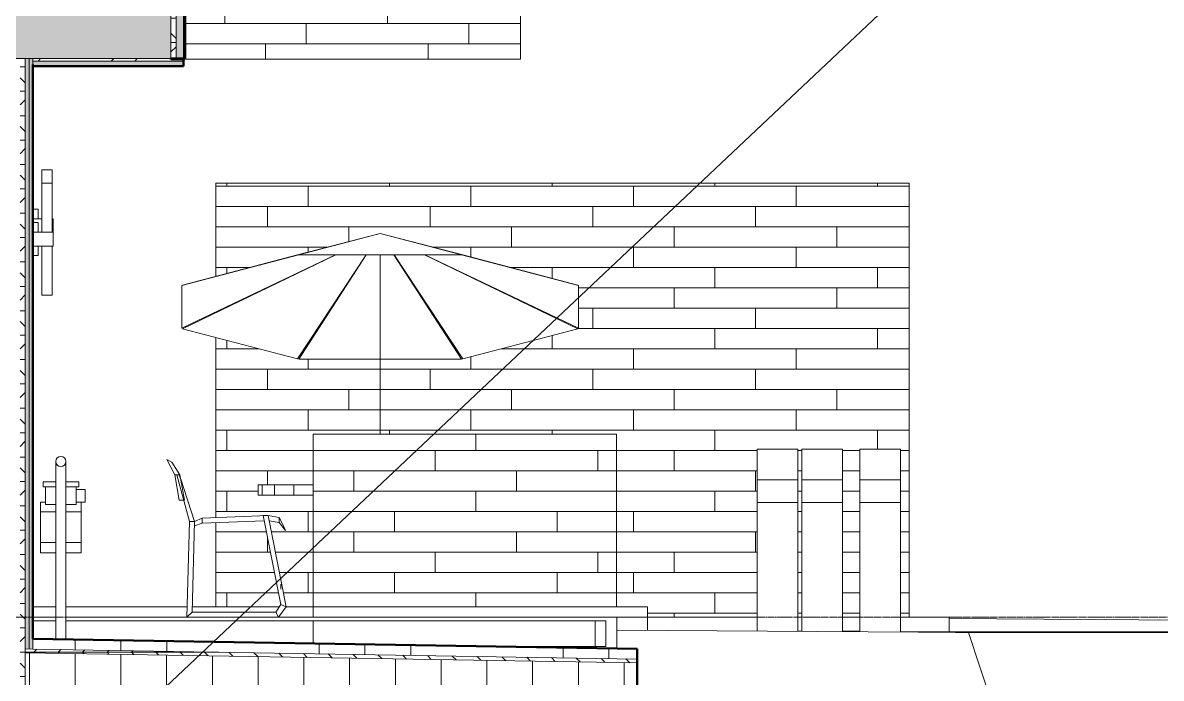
# Model space of a CAD drawing. Header units: inches. Extents: x -4168 to 1833, y -300 to 637.
# Drawn here: x 1270.7 to 1494.7, y -12 to 116.9 of the extents above; entities that cross this region are included whole.
import ezdxf

# ---------------------------------------------------------------- set-up
doc = ezdxf.new("R2010")
doc.units = ezdxf.units.IN
doc.header["$MEASUREMENT"] = 0
doc.linetypes.add('Aligning Line 1_8_', pattern=[0.25, 0.125, -0.125])
doc.linetypes.add('Grid Line 1_2_', pattern=[0.875, 0.5, -0.125, 0.125, -0.125])
for name, color, linetype, lineweight in [('0-5', 170, 'Continuous', 5), ('A-CLNG', 13, 'Continuous', 13), ('A-CLNG-2', 243, 'Continuous', 13), ('A-CLNG-3', 13, 'Continuous', 50), ('A-CLNG-PATT-1', 13, 'Continuous', 9), ('A-FLOR-2', 31, 'Continuous', 5), ('A-FLOR-7', 192, 'Continuous', 50), ('A-FLOR-8', 135, 'Continuous', 13), ('A-FLOR-LEVL-1', 51, 'Grid Line 1_2_', 9), ('A-FLOR-MCUT', 51, 'Continuous', 13), ('A-FLOR-PATT-1', 8, 'Continuous', 9), ('A-GENM-1', 55, 'Continuous', 9), ('A-WALL', 113, 'Continuous', 13), ('A-WALL-10', 113, 'Continuous', 50), ('A-WALL-3', 135, 'Continuous', 13), ('A-WALL-5', 254, 'Continuous', 5), ('A-WALL-6', 8, 'Continuous', 5), ('A-WALL-8', 243, 'Continuous', 13), ('A-WALL-PATT-3', 55, 'Continuous', 9), ('A-WALL-PATT-5', 111, 'Continuous', 9), ('C-TOPO-1', 55, 'Continuous', 9), ('E-LITE-EQPM-1', 55, 'Continuous', 9), ('G-ANNO-SYMB', 111, 'Aligning Line 1_8_', 9), ('G-ANNO-TEXT', 231, 'Continuous', 9), ('G-IMPT', 8, 'Continuous', 9), ('L-SITE-1', 250, 'Continuous', 9), ('Q-SPCQ-1', 55, 'Continuous', 9)]:
    doc.layers.add(name, color=color, linetype=linetype, lineweight=lineweight)
pattern_1 = [(0, (317.997, 146.633), (0, 4.798), []), (315, (317.997, 146.633), (4.798427, 0), [6.786, -6.786]), (45, (317.997, 146.633), (4.798427, 0), [6.786, -6.786])]
pattern_2 = [(0, (1327.804, 0.8), (0, 4), []), (90, (1327.804, 0.8), (-8, 8), [4, -28]), (90, (1343.804, 4.8), (-8, 8), [4, -28])]

# ---------------------------------------------------------------- blocks, each defined once
blk = doc.blocks.new('CTR  - Topography_rvt-2-BUILDING SECTION - EAST_WEST AT RAMP - LOOKING SOUTH')
at = {"layer": 'C-TOPO-1'}
for p, q in [((-9891.19, -0.03), (-9891.19, 0)), ((-9891.19, 0), (-9891.19, -0.03)), ((-9891.19, -0.03), (-9891.19, 0)), ((-9891.19, -0.03), (-9895.19, -0.04)), ((-9891.19, -0.03), (-9895.19, -0.04)), ((-9895.19, -0.04), (-9891.19, -0.03)), ((-9895.19, -0.7), (-9895.19, -0.04)), ((-9895.19, -0.7), (-9895.19, -0.04)), ((-9895.19, -0.7), (-9895.19, -0.04)), ((-9895.19, -0.7), (-9895.19, -2.57)), ((-9895.19, -2.57), (-9895.19, -0.7)), ((-9895.19, -2.57), (-9895.19, -0.7)), ((-9829.86, -0.26), (-9706.21, -1.23)), ((-9895.19, -2.57), (-9895.19, -6.18)), ((-9826.02, -3), (-9895.19, -2.57)), ((-9895.19, -6.18), (-9895.19, -2.57)), ((-9895.19, -6.18), (-9895.19, -2.57)), ((-9858.85, -2.74), (-9859.58, -2.74)), ((-9859.58, -2.74), (-9858.85, -2.74)), ((-9847.42, -2.78), (-9850.86, -2.77)), ((-9850.86, -2.77), (-9847.42, -2.78)), ((-9807.76, -2.91), (-9839.42, -2.81)), ((-9839.42, -2.81), (-9807.76, -2.91)), ((-9828.58, -3), (-9826.02, -3)), ((-9826.02, -3), (-9820.62, -19.29)), ((-9826.02, -3), (-9820.62, -19.29)), ((-9826.02, -3), (-9776.99, -3)), ((-9807.76, -2.91), (-9807.09, -3)), ((-9804.99, -2.91), (-9807.76, -2.91)), ((-9807.76, -2.91), (-9706.21, -2.93)), ((-9807.09, -3), (-9807.76, -2.91))]:
    blk.add_line(p, q, dxfattribs=at)
blk = doc.blocks.new('Outdoor Table01 - 02ZUTB01_dwg-V71-BUILDING SECTION - EAST_WEST AT RAMP - LOOKING SOUTH')
at = {"layer": 'G-IMPT'}
for p, q in [((-9941.79, 75.5), (-9980.68, 65.31)), ((-9941.79, 75.5), (-9958.05, 71.26)), ((-9941.79, 75.5), (-9957.79, 71.29)), ((-9941.79, 75.5), (-9925.79, 71.29)), ((-9941.79, 75.5), (-9902.9, 65.31)), ((-9941.79, 75.5), (-9925.53, 71.26)), ((-9980.79, 65.24), (-9957.79, 71.29)), ((-9950.58, 71.29), (-9980.79, 56.82)), ((-9950.52, 71.29), (-9980.68, 56.75)), ((-9958.05, 71.26), (-9980.68, 65.31)), ((-9944.56, 71.29), (-9958.05, 50.8)), ((-9944.51, 71.29), (-9957.79, 50.77)), ((-9925.79, 71.29), (-9957.79, 71.29)), ((-9941.79, 49.5), (-9941.79, 71.29)), ((-9941.79, 49.5), (-9941.79, 71.29)), ((-9939.07, 71.29), (-9925.79, 50.77)), ((-9939.02, 71.29), (-9925.53, 50.8)), ((-9933.06, 71.29), (-9902.9, 56.75)), ((-9933, 71.29), (-9902.79, 56.82)), ((-9925.79, 71.29), (-9902.79, 65.24)), ((-9902.9, 65.31), (-9925.53, 71.26)), ((-9980.79, 65.24), (-9980.79, 56.82)), ((-9902.79, 56.82), (-9902.79, 65.24)), ((-9980.68, 56.75), (-9958.05, 50.8)), ((-9925.53, 50.8), (-9902.9, 56.75)), ((-9957.79, 50.77), (-9925.79, 50.77)), ((-9941.79, 36), (-9941.79, 49.5)), ((-9941.79, 36), (-9941.79, 49.5)), ((-9983.77, 31), (-9982.77, 30.5)), ((-9983.77, 31), (-9982.16, 28)), ((-9982.77, 30.5), (-9981.16, 28)), ((-9982.16, 28), (-9981.29, 23)), ((-9982.16, 28), (-9981.79, 28)), ((-9979.29, 18.83), (-9981.79, 28)), ((-9981.29, 28), (-9981.79, 28)), ((-9981.03, 27.21), (-9981.29, 28)), ((-9981.29, 28), (-9981.16, 28)), ((-9981.16, 28), (-9980.29, 23)), ((-9978.29, 18.83), (-9981.01, 27.15)), ((-9965.79, 24), (-9965.79, 26)), ((-9965.79, 26), (-9964.97, 26)), ((-9964.97, 26), (-9962.57, 26)), ((-9964.97, 24), (-9964.97, 26)), ((-9962.57, 26), (-9958.76, 26)), ((-9962.57, 24), (-9962.57, 26)), ((-9958.76, 26), (-9954.99, 26)), ((-9958.76, 24), (-9958.76, 26)), ((-9981.29, 23), (-9980.43, 23)), ((-9980.35, 23), (-9980.29, 23)), ((-9965.79, 24), (-9964.97, 24)), ((-9964.97, 24), (-9962.57, 24)), ((-9962.57, 24), (-9958.76, 24)), ((-9958.76, 24), (-9954.99, 24)), ((-9979.79, 0), (-9979.29, 18.83)), ((-9979.29, 18.83), (-9978.29, 18.83)), ((-9978.79, 1), (-9978.29, 18.83)), ((-9978.31, 17.98), (-9976.79, 18.48)), ((-9976.79, 19.48), (-9978.29, 18.83)), ((-9963.79, 20), (-9976.79, 19.48)), ((-9976.79, 18.48), (-9976.79, 19.48)), ((-9976.79, 18.48), (-9964.58, 18.97)), ((-9963.79, 20), (-9964.79, 20)), ((-9961.29, 2.5), (-9964.79, 20)), ((-9963.79, 20), (-9960.29, 2)), ((-9961.66, 19.59), (-9963.79, 20)), ((-9963.59, 18.96), (-9961.66, 18.59)), ((-9960.87, 18.07), (-9961.66, 19.59)), ((-9961.66, 18.59), (-9961.66, 19.59)), ((-9961.66, 18.59), (-9960.37, 17.07)), ((-9960.37, 17.07), (-9960.87, 18.07)), ((-9961.29, 6.5), (-9961.29, 5.5)), ((-9961.29, 2.5), (-9962.29, 1)), ((-9960.29, 2), (-9961.29, 2.5)), ((-9978.79, 1), (-9979.79, 0)), ((-9962.29, 1), (-9978.79, 1)), ((-9962.29, 1), (-9961.79, 0)), ((-9960.29, 2), (-9961.79, 0)), ((-9961.79, 0), (-9979.79, 0))]:
    blk.add_line(p, q, dxfattribs=at)
blk = doc.blocks.new('Outdoor Table01 - Outdoor Table01-V72-BUILDING SECTION - EAST_WEST AT RAMP - LOOKING SOUTH')
blk.add_blockref('Outdoor Table01 - 02ZUTB01_dwg-V71-BUILDING SECTION - EAST_WEST AT RAMP - LOOKING SOUTH', (0, 0))
blk = doc.blocks.new('Pathway_Cooper_McGraw-Edison _BSC-BRC_Round - Pathway_Cooper_McGraw-Edison _BSC-BRC_Round-V74-BUILDING SECTION - EAST_WEST AT RAMP - LOOKING SOUTH')
at = {"layer": 'E-LITE-EQPM-1'}
for p, q in [((-9847.42, 33.03), (-9847.42, 27.03)), ((-9847.42, 33.03), (-9843.42, 33.03)), ((-9843.42, 33.03), (-9839.42, 33.03)), ((-9839.42, 27.03), (-9839.42, 33.03)), ((-9843.42, 27.03), (-9847.42, 27.03)), ((-9847.42, 27.03), (-9847.42, 22.53)), ((-9847.42, 27.03), (-9843.42, 27.03)), ((-9839.42, 27.03), (-9843.42, 27.03)), ((-9843.42, 27.03), (-9839.42, 27.03)), ((-9839.42, 22.53), (-9839.42, 27.03)), ((-9843.42, 22.53), (-9847.42, 22.53)), ((-9847.42, 22.53), (-9847.42, -2.87)), ((-9847.42, 22.53), (-9843.42, 22.53)), ((-9839.42, 22.53), (-9843.42, 22.53)), ((-9843.42, 22.53), (-9839.42, 22.53)), ((-9839.42, -2.92), (-9839.42, 22.53))]:
    blk.add_line(p, q, dxfattribs=at)
blk = doc.blocks.new('Pathway_Cooper_McGraw-Edison _BSC-BRC_Round - Pathway_Cooper_McGraw-Edison _BSC-BRC_Round-V75-BUILDING SECTION - EAST_WEST AT RAMP - LOOKING SOUTH')
at = {"layer": 'E-LITE-EQPM-1'}
for p, q in [((-9858.85, 33.03), (-9858.85, 27.03)), ((-9858.85, 33.03), (-9854.85, 33.03)), ((-9854.85, 33.03), (-9850.85, 33.03)), ((-9850.85, 27.03), (-9850.85, 33.03)), ((-9854.85, 27.03), (-9858.85, 27.03)), ((-9858.85, 27.03), (-9858.85, 22.53)), ((-9858.85, 27.03), (-9854.85, 27.03)), ((-9850.85, 27.03), (-9854.85, 27.03)), ((-9854.85, 27.03), (-9850.85, 27.03)), ((-9850.85, 22.53), (-9850.85, 27.03)), ((-9854.85, 22.53), (-9858.85, 22.53)), ((-9858.85, 22.53), (-9858.85, -2.79)), ((-9858.85, 22.53), (-9854.85, 22.53)), ((-9850.85, 22.53), (-9854.85, 22.53)), ((-9854.85, 22.53), (-9850.85, 22.53)), ((-9850.85, -2.84), (-9850.85, 22.53))]:
    blk.add_line(p, q, dxfattribs=at)
blk = doc.blocks.new('Pathway_Cooper_McGraw-Edison _BSC-BRC_Round - Pathway_Cooper_McGraw-Edison _BSC-BRC_Round-V76-BUILDING SECTION - EAST_WEST AT RAMP - LOOKING SOUTH')
at = {"layer": 'E-LITE-EQPM-1'}
for p, q in [((-9867.58, 33.03), (-9867.58, 27.03)), ((-9867.58, 33.03), (-9863.58, 33.03)), ((-9863.58, 33.03), (-9859.58, 33.03)), ((-9859.58, 27.03), (-9859.58, 33.03)), ((-9863.58, 27.03), (-9867.58, 27.03)), ((-9867.58, 27.03), (-9867.58, 22.53)), ((-9867.58, 27.03), (-9863.58, 27.03)), ((-9859.58, 27.03), (-9863.58, 27.03)), ((-9863.58, 27.03), (-9859.58, 27.03)), ((-9859.58, 22.53), (-9859.58, 27.03)), ((-9863.58, 22.53), (-9867.58, 22.53)), ((-9867.58, 22.53), (-9867.58, -2.74)), ((-9867.58, 22.53), (-9863.58, 22.53)), ((-9859.58, 22.53), (-9863.58, 22.53)), ((-9863.58, 22.53), (-9859.58, 22.53)), ((-9859.58, -2.79), (-9859.58, 22.53))]:
    blk.add_line(p, q, dxfattribs=at)
blk = doc.blocks.new('VISA-OW2400-02-SASS - OW2400-L30K-MVOLT-2031435-BUILDING SECTION - EAST_WEST AT RAMP - LOOKING SOUTH')
at = {"layer": 'E-LITE-EQPM-1'}
for p, q in [((-10008.31, 88), (-10006.31, 88)), ((-10008.31, 88), (-10008.31, 85.37)), ((-10006.31, 88), (-10006.31, 85.37)), ((-10010.09, 80.25), (-10009.03, 80.25)), ((-10009.03, 80.25), (-10009.03, 78.38)), ((-10010.09, 78.38), (-10008.31, 78.38)), ((-10006.31, 78.38), (-10006.09, 78.38)), ((-10006.09, 78.38), (-10006.09, 75.75))]:
    blk.add_line(p, q, dxfattribs=at)
blk = doc.blocks.new('VISA-OW2400-02-SASS - OW2400-L30K-MVOLT-V77-BUILDING SECTION - EAST_WEST AT RAMP - LOOKING SOUTH')
at = {"layer": 'E-LITE-EQPM-1'}
for p, q in [((-10008.31, 85.37), (-10006.31, 85.37)), ((-10008.31, 85.37), (-10008.31, 75.75)), ((-10006.31, 85.37), (-10006.31, 75.75)), ((-10010.09, 77.62), (-10009.03, 77.62)), ((-10009.03, 77.62), (-10009.03, 75.75)), ((-10010.09, 75.75), (-10006.09, 75.75)), ((-10006.09, 75.75), (-10006.09, 73)), ((-10006.09, 73), (-10010.09, 73)), ((-10009.03, 73), (-10009.03, 71.12)), ((-10008.31, 73), (-10008.31, 63.37)), ((-10006.31, 73), (-10006.31, 63.37)), ((-10010.09, 71.12), (-10009.03, 71.12)), ((-10006.31, 63.37), (-10008.31, 63.37))]:
    blk.add_line(p, q, dxfattribs=at)
blk = doc.blocks.new('gas_meter_manifold_5854 - Plumbing Gas Meter 3d Manifolded-2102305-BUILDING SECTION - EAST_WEST AT RAMP - LOOKING SOUTH')
at = {"layer": 'A-GENM-1'}
for p, q in [((-10005.59, 30.63), (-10005.59, -4.35)), ((-10003.59, -4.37), (-10003.59, 30.63)), ((-10003.59, -4.37), (-10004.59, -4.37))]:
    blk.add_line(p, q, dxfattribs=at)
for start, end in [(90, 270), (270, 90)]:
    blk.add_arc((-10004.59, 30.63), 1, start, end, dxfattribs=at)
for points in [[(-10005.59, 30.63), (-10005.59, 30.57), (-10005.58, 30.51), (-10005.57, 30.44)], [(-10005.27, 29.91), (-10005.26, 29.9), (-10005.23, 29.87), (-10005.19, 29.83), (-10005.14, 29.8), (-10005.11, 29.78), (-10005.09, 29.77)], [(-10004.09, 29.77), (-10004.07, 29.78), (-10004.03, 29.8), (-10003.99, 29.83), (-10003.94, 29.87), (-10003.91, 29.9), (-10003.9, 29.91)], [(-10003.61, 30.44), (-10003.59, 30.51), (-10003.59, 30.57), (-10003.59, 30.63)]]:
    blk.add_open_spline(points, degree=3, dxfattribs=at)
for points, knots in [([(-10005.54, 30.33), (-10005.53, 30.31), (-10005.51, 30.25), (-10005.49, 30.2), (-10005.48, 30.18)], [0.224092, 0.224092, 0.224092, 0.224092, 0.2857143, 0.3456524, 0.3456524, 0.3456524, 0.3456524]), ([(-10005.49, 30.21), (-10005.49, 30.21), (-10005.5, 30.23), (-10005.51, 30.26), (-10005.52, 30.27)], [0.67975318, 0.67975318, 0.67975318, 0.67975318, 0.6875, 0.7309417, 0.7309417, 0.7309417, 0.7309417]), ([(-10005.39, 30.04), (-10005.4, 30.05), (-10005.41, 30.07), (-10005.43, 30.09), (-10005.43, 30.1)], [0.54233615, 0.54233615, 0.54233615, 0.54233615, 0.5625, 0.59620841, 0.59620841, 0.59620841, 0.59620841]), ([(-10005.41, 30.07), (-10005.41, 30.06), (-10005.38, 30.03), (-10005.36, 29.99), (-10005.34, 29.97), (-10005.33, 29.97)], [0.42857143, 0.42857143, 0.42857143, 0.42857143, 0.46428571, 0.5, 0.51997762, 0.51997762, 0.51997762, 0.51997762]), ([(-10003.84, 29.97), (-10003.84, 29.97), (-10003.81, 30.01), (-10003.78, 30.04), (-10003.76, 30.07)], [0.48002238, 0.48002238, 0.48002238, 0.48002238, 0.5, 0.57142857, 0.57142857, 0.57142857, 0.57142857]), ([(-10003.74, 30.1), (-10003.75, 30.09), (-10003.76, 30.07), (-10003.78, 30.05), (-10003.78, 30.04)], [0.40379159, 0.40379159, 0.40379159, 0.40379159, 0.4375, 0.45766385, 0.45766385, 0.45766385, 0.45766385]), ([(-10003.7, 30.18), (-10003.68, 30.2), (-10003.66, 30.25), (-10003.64, 30.31), (-10003.63, 30.33)], [0.6543476, 0.6543476, 0.6543476, 0.6543476, 0.7142857, 0.775908, 0.775908, 0.775908, 0.775908]), ([(-10003.65, 30.27), (-10003.66, 30.26), (-10003.67, 30.23), (-10003.68, 30.21), (-10003.68, 30.21)], [0.2690583, 0.2690583, 0.2690583, 0.2690583, 0.3125, 0.32024682, 0.32024682, 0.32024682, 0.32024682])]:
    blk.add_open_spline(points, degree=3, knots=knots, dxfattribs=at)
blk = doc.blocks.new('Plumbing Gas Meter 3d single - Plumbing Gas Meter 3d single-2101173-BUILDING SECTION - EAST_WEST AT RAMP - LOOKING SOUTH')
at = {"layer": 'Q-SPCQ-1'}
for p, q in [((-10008.09, 26.63), (-10008.09, 25.63)), ((-10008.09, 26.63), (-10007.09, 26.63)), ((-10007.09, 25.63), (-10008.09, 25.63)), ((-10007.59, 25.63), (-10007.59, 22.14)), ((-10007.09, 26.63), (-10005.59, 26.63)), ((-10005.59, 25.63), (-10007.09, 25.63)), ((-10003.59, 26.63), (-10002.09, 26.63)), ((-10002.09, 25.63), (-10003.59, 25.63)), ((-10002.09, 26.63), (-10001.09, 26.63)), ((-10001.09, 25.63), (-10002.09, 25.63)), ((-10001.59, 25.63), (-10001.59, 22.14)), ((-9999.84, 25.13), (-10001.59, 25.13)), ((-10001.09, 25.63), (-10001.09, 26.63)), ((-9999.84, 25.13), (-9999.84, 22.63)), ((-10007.59, 22.63), (-10008.59, 22.63)), ((-10008.59, 20.69), (-10008.59, 22.63)), ((-10000.59, 22.63), (-10001.59, 22.63)), ((-10000.59, 22.63), (-10000.59, 20.69)), ((-9999.84, 22.63), (-10000.59, 22.63)), ((-10008.59, 14.69), (-10008.59, 20.69)), ((-10008.59, 20.69), (-10005.59, 20.69)), ((-10005.59, 22.14), (-10007.59, 22.14)), ((-10001.59, 22.14), (-10003.59, 22.14)), ((-10003.59, 20.69), (-10000.59, 20.69)), ((-10000.59, 20.69), (-10000.59, 14.69)), ((-10008.59, 12.63), (-10008.59, 14.69)), ((-10008.59, 14.69), (-10005.59, 14.69)), ((-10003.59, 14.69), (-10000.59, 14.69)), ((-10000.59, 14.69), (-10000.59, 12.63)), ((-10008.59, 12.63), (-10005.59, 12.63)), ((-10003.59, 12.63), (-10000.59, 12.63))]:
    blk.add_line(p, q, dxfattribs=at)

msp = doc.modelspace()

# ---------------------------------------------------------------- hatches: boundary and pattern name
at = {"layer": 'A-CLNG-2'}
h = msp.add_hatch(color=256, dxfattribs=at)
h.paths.add_polyline_path([(-835.5464, 108.375), (-805.8964, 108.375), (-805.8964, 109.375), (-835.5464, 109.375), (-835.5464, 108.6695)], flags=0)
h.paths.add_polyline_path([(1272.7036, 108.375), (1302.3536, 108.375), (1302.3536, 109.375), (1272.7036, 109.375), (1272.7036, 108.75)], flags=0)
at = {"layer": 'A-CLNG-PATT-1'}
h = msp.add_hatch(dxfattribs=at)
h.set_pattern_fill('FP_37', color=256, style=0, pattern_type=2)
h.set_pattern_definition([(45, (317.997, 146.633), (-9.50352, 9.50352), []), (45, (317.997, 161.033), (-9.50352, 9.50352), [])])
h.paths.add_polyline_path([(-834.7859, 109.375), (-805.8964, 109.375), (-805.8964, 109.875), (-833.0464, 109.875), (-834.1714, 109.75), (-835.5464, 109.75), (-835.5464, 109.375), (-834.7964, 109.375)], flags=0)
h.paths.add_polyline_path([(1300.8679, 109.375), (1302.3536, 109.375), (1302.3536, 109.75), (1300.8536, 109.75), (1299.8536, 109.875), (1272.7036, 109.875), (1272.7036, 109.375), (1300.8536, 109.375)], flags=0)
at = {"layer": 'A-FLOR-2'}
h = msp.add_hatch(color=256, dxfattribs=at)
h.paths.add_polyline_path([(-833.0464, 109.875), (-552.1964, 109.875), (-552.1964, 133.875), (-833.0464, 133.875), (-833.0464, 114.4005)], flags=0)
h.paths.add_polyline_path([(-144.1964, 109.875), (1299.8536, 109.875), (1299.8536, 133.875), (-144.1964, 133.875), (-144.1964, 114.4005)], flags=0)
at = {"layer": 'A-FLOR-PATT-1'}
h = msp.add_hatch(dxfattribs=at)
h.set_pattern_fill('FP_27', color=256, style=0, pattern_type=2)
h.set_pattern_definition([(0, (317.997, 146.633), (24, 24), [24, -24]), (0, (317.997, 155.633), (24, 24), [24, -24]), (0, (317.997, 164.633), (24, 24), [24, -24]), (90, (320.997, 167.633), (-24, 24), [24, -24]), (90, (329.997, 167.633), (-24, 24), [24, -24]), (90, (338.997, 167.633), (-24, 24), [24, -24])])
h.paths.add_polyline_path([(1391.6036, -8.2503), (1391.6036, -6.25), (1272.7036, -4.2749), (1272.7036, -6.2752), (1387.6036, -8.1838)], flags=0)
h = msp.add_hatch(dxfattribs=at)
h.set_pattern_fill('FP_22', color=256, style=0, pattern_type=2)
h.set_pattern_definition(pattern_1)
h.paths.add_polyline_path([(1391.6036, -9.0004), (1391.6036, -8.2503), (1271.2036, -6.2752), (1271.2036, -7.0004), (1387.6036, -8.9339)], flags=0)
h = msp.add_hatch(dxfattribs=at)
h.set_pattern_fill('FP_31', color=256, style=0, pattern_type=2)
h.set_pattern_definition([(0, (317.997, 146.633), (0, 9), []), (90, (317.997, 146.633), (-9, 6e-16), [])])
h.paths.add_polyline_path([(1275.1908, -17), (1391.6036, -17), (1391.6036, -9.0004), (1271.2036, -7.0004), (1271.2036, -17)], flags=0)
at = {"layer": 'A-WALL-5'}
h = msp.add_hatch(color=256, dxfattribs=at)
h.paths.add_polyline_path([(1302.6036, 109.75), (1302.6036, 230.125), (1302.3536, 230.125), (1302.3536, 109.75)], flags=0)
h.paths.add_polyline_path([(1302.3536, 350.125), (1302.6036, 350.125), (1302.6036, 350.5), (1302.3536, 350.5)], flags=0)
at = {"layer": 'A-WALL-6'}
h = msp.add_hatch(color=256, dxfattribs=at)
h.paths.add_polyline_path([(1302.1004, 109.75), (1302.3536, 109.75), (1302.3536, 230.125), (1300.8536, 230.125), (1300.8536, 109.75)], flags=0)
h.paths.add_polyline_path([(1302.3522, 350.125), (1302.3536, 350.125), (1302.3536, 350.5), (1300.8536, 350.5), (1300.8536, 350.125), (1302.1004, 350.125)], flags=0)
msp.add_hatch(color=256, dxfattribs=at).paths.add_polyline_path([(1271.9536, -6.2627), (1271.9536, 109.875), (1271.2036, 109.8729), (1271.2036, -6.2503)], flags=0)
at = {"layer": 'A-WALL-8'}
msp.add_hatch(color=256, dxfattribs=at).paths.add_polyline_path([(1272.7036, -6.2752), (1272.7036, 109.875), (1271.9536, 109.874), (1271.9536, -6.2627)], flags=0)
at = {"layer": 'A-WALL-PATT-3'}
h = msp.add_hatch(dxfattribs=at)
h.set_pattern_fill('FP_35', color=256, style=0, pattern_type=2)
h.set_pattern_definition([(0, (1366.479, 136.8), (0, 4), []), (90, (1366.479, 136.8), (-8, 8), [4, -28]), (90, (1382.479, 140.8), (-8, 8), [4, -28])])
h.paths.add_polyline_path([(1368.6036, 109.75), (1368.6036, 178), (1302.7911, 178), (1302.7911, 109.75), (1318.2462, 109.75)], flags=0)
h = msp.add_hatch(dxfattribs=at)
h.set_pattern_fill('FP_38', color=256, style=0, pattern_type=2)
h.set_pattern_definition([(0, (1310.829, 0.8), (0, 4), []), (90, (1310.829, 0.8), (-8, 8), [4, -28]), (90, (1326.829, 4.8), (-8, 8), [4, -28])])
h.paths.add_polyline_path([(1341.0036, 75.5), (1367.5625, 68.5525), (1357.0036, 71.3068)], flags=0)
h.paths.add_polyline_path([(1393.6036, 0), (1415.2135, 0), (1415.2135, 33.027), (1423.2135, 33.027), (1423.2135, 0), (1423.9384, 0), (1423.9384, 33.027), (1431.9384, 33.027), (1431.9384, 0), (1435.3747, 0), (1435.3747, 33.027), (1443.3747, 33.027), (1443.3747, 0), (1445.0786, 0), (1445.0786, 85.375), (1308.7036, 85.375), (1308.7036, 67.0419), (1341.0036, 75.5), (1380.0036, 65.2384), (1380.0036, 56.8187), (1355.4135, 68.5525), (1379.8945, 56.7493), (1357.2671, 50.7957), (1343.727, 71.2901), (1357.0036, 50.767), (1325.0222, 50.7957), (1338.2321, 71.2901), (1324.7402, 50.7957), (1308.7036, 55.0152), (1308.7036, 19.5878), (1319.0036, 20), (1321.1337, 19.5852), (1322.4182, 17.065), (1321.1337, 18.5852), (1319.2057, 18.9606), (1322.5036, 2), (1327.8036, 2), (1327.8036, 24), (1317.0036, 24), (1317.0036, 26), (1327.8036, 26), (1327.8036, 36), (1387.5286, 36), (1387.5286, 2), (1393.6036, 2)], flags=0)
h.paths.add_polyline_path([(1318.0036, 2), (1321.1703, 2), (1321.5036, 2.5), (1318.21, 18.9682), (1308.7036, 18.5878), (1308.7036, 2)], flags=0)
h.paths.add_polyline_path([(1308.7036, 59.927), (1326.4997, 68.5525), (1308.7036, 60.028)], flags=0)
h = msp.add_hatch(dxfattribs=at)
h.set_pattern_fill('FP_34', color=256, style=0, pattern_type=2)
h.set_pattern_definition(pattern_2)
h.paths.add_polyline_path([(1339.7739, 2), (1383.2786, 2), (1383.2786, 36), (1327.8036, 36), (1327.8036, 2)], flags=0)
h = msp.add_hatch(dxfattribs=at)
h.set_pattern_fill('FP_34', color=256, style=0, pattern_type=2)
h.set_pattern_definition(pattern_2)
h.paths.add_polyline_path([(1387.5286, 2), (1387.5286, 36), (1383.2786, 36), (1383.2786, 2)], flags=0)
at = {"layer": 'A-WALL-PATT-5'}
h = msp.add_hatch(dxfattribs=at)
h.set_pattern_fill('FP_22', color=256, style=0, pattern_type=2)
h.set_pattern_definition(pattern_1)
h.paths.add_polyline_path([(1300.8536, 109.75), (1300.8536, 230.125), (1299.8536, 230.125), (1299.8536, 109.875)], flags=0)
h.paths.add_polyline_path([(1299.8536, 350.125), (1300.8536, 350.125), (1300.8536, 350.5), (1299.8536, 350.5)], flags=0)
h = msp.add_hatch(dxfattribs=at)
h.set_pattern_fill('FP_22', color=256, style=0, pattern_type=2)
h.set_pattern_definition(pattern_1)
h.paths.add_polyline_path([(1271.2036, -17), (1271.2036, 109.875), (1270.2036, 109.8715), (1270.2036, -17)], flags=0)

# ---------------------------------------------------------------- linework, layer by layer
at = {"layer": 'A-CLNG'}
for p, q in [((1272.7036, 109.875), (1272.7036, 108.75)), ((1299.8536, 109.875), (1272.7036, 109.875)), ((1302.3536, 109.375), (1272.7036, 109.375))]:
    msp.add_line(p, q, dxfattribs=at)
at = {"layer": 'A-CLNG-3'}
for p, q in [((1302.3536, 109.875), (1299.8536, 109.875)), ((1302.3536, 108.375), (1302.3536, 109.875)), ((1272.7036, 108.75), (1272.7036, 108.375)), ((1272.7036, 108.375), (1302.3536, 108.375))]:
    msp.add_line(p, q, dxfattribs=at)
at = {"layer": 'A-FLOR-7'}
for p, q in [((1391.6036, -6.25), (1272.7036, -4.2749)), ((1391.6036, -17), (1391.6036, -6.25))]:
    msp.add_line(p, q, dxfattribs=at)
at = {"layer": 'A-FLOR-8'}
for p, q in [((1272.7036, 2), (1277.2088, 2)), ((1277.208, 0), (1272.7036, 0)), ((1279.2036, 2), (1303.0567, 2)), ((1303.0036, 0), (1279.2045, 0)), ((1304.0317, 2), (1321.1703, 2)), ((1415.2135, 0), (1321.0036, 0)), ((1322.5036, 2), (1393.6036, 2)), ((1327.8036, 2), (1327.8036, 0)), ((1393.6036, 2), (1393.6036, -2.6036)), ((1443.3747, 0), (1452.9323, 0)), ((1452.9323, 0), (1452.9323, -2.8375)), ((1272.7036, -0.75), (1277.2077, -0.75)), ((1279.2048, -0.75), (1385.4036, -0.75)), ((1327.8036, -0.75), (1327.8036, -5.1902)), ((1383.2786, -0.75), (1383.2786, -5.75)), ((1385.4036, -0.75), (1385.4036, -5.75)), ((1385.4036, -5.75), (1361.5036, -5.75))]:
    msp.add_line(p, q, dxfattribs=at)
at = {"layer": 'A-FLOR-LEVL-1'}
msp.add_line((-1101.901, 0), (1674.0755, 0), dxfattribs=at)
at = {"layer": 'A-FLOR-MCUT'}
for p, q in [((1272.7036, -4.2749), (1272.7036, -6.2752)), ((1391.6036, -8.2503), (1272.7036, -6.2752)), ((1391.6036, -9.0004), (1271.2036, -7.0004))]:
    msp.add_line(p, q, dxfattribs=at)
at = {"layer": 'A-WALL'}
for p, q in [((1299.8536, 109.875), (1299.8536, 230.125)), ((1300.8536, 109.75), (1300.8536, 230.125)), ((1302.3536, 109.875), (1302.3536, 230.125)), ((1272.7036, 109.875), (1264.0786, 109.875)), ((1271.2036, -17), (1271.2036, 109.875)), ((1271.9536, -6.2627), (1271.9536, 109.875)), ((1271.2036, -6.2503), (1272.7036, -6.2752))]:
    msp.add_line(p, q, dxfattribs=at)
at = {"layer": 'A-WALL-10'}
for p, q in [((1302.6036, 109.75), (1302.6036, 230.125)), ((1299.8536, 109.875), (1299.8536, 109.75)), ((1299.8536, 109.75), (1302.6036, 109.75)), ((1272.7036, -4.2749), (1272.7036, 108.375))]:
    msp.add_line(p, q, dxfattribs=at)
at = {"layer": 'A-WALL-3'}
for p, q in [((1302.7911, 178), (1302.7911, 109.75)), ((1368.6036, 109.75), (1368.6036, 178)), ((1302.7911, 109.75), (1368.6036, 109.75)), ((1445.0786, 85.375), (1308.7036, 85.375)), ((1308.7036, 85.375), (1308.7036, 67.0013)), ((1445.0786, 0), (1445.0786, 85.375)), ((1308.7036, 60.028), (1308.7036, 59.927)), ((1308.7036, 55.0152), (1308.7036, 19.5878)), ((1387.5286, 36), (1327.8036, 36)), ((1327.8036, 36), (1327.8036, 2)), ((1387.5286, 36), (1387.5286, 2)), ((1308.7036, 18.5878), (1308.7036, 2)), ((1423.2135, 0), (1423.9384, 0)), ((1431.9384, 0), (1435.3747, 0))]:
    msp.add_line(p, q, dxfattribs=at)
at = {"layer": 'G-ANNO-SYMB'}
msp.add_line((1576.5784, 0), (-1178.9656, 0), dxfattribs=at)
at = {"layer": 'G-ANNO-TEXT'}
msp.add_line((1283.2986, -28.3525), (1486.9165, 163.7033), dxfattribs=at)

# ---------------------------------------------------------------- block references
at = {"layer": '0-5'}
msp.add_blockref('CTR  - Topography_rvt-2-BUILDING SECTION - EAST_WEST AT RAMP - LOOKING SOUTH', (11282.793, 0), dxfattribs=at)
at = {"layer": 'A-GENM-1'}
msp.add_blockref('gas_meter_manifold_5854 - Plumbing Gas Meter 3d Manifolded-2102305-BUILDING SECTION - EAST_WEST AT RAMP - LOOKING SOUTH', (11282.793, 0), dxfattribs=at)
at = {"layer": 'E-LITE-EQPM-1'}
for name in ['VISA-OW2400-02-SASS - OW2400-L30K-MVOLT-2031435-BUILDING SECTION - EAST_WEST AT RAMP - LOOKING SOUTH', 'VISA-OW2400-02-SASS - OW2400-L30K-MVOLT-V77-BUILDING SECTION - EAST_WEST AT RAMP - LOOKING SOUTH', 'Pathway_Cooper_McGraw-Edison _BSC-BRC_Round - Pathway_Cooper_McGraw-Edison _BSC-BRC_Round-V76-BUILDING SECTION - EAST_WEST AT RAMP - LOOKING SOUTH', 'Pathway_Cooper_McGraw-Edison _BSC-BRC_Round - Pathway_Cooper_McGraw-Edison _BSC-BRC_Round-V75-BUILDING SECTION - EAST_WEST AT RAMP - LOOKING SOUTH', 'Pathway_Cooper_McGraw-Edison _BSC-BRC_Round - Pathway_Cooper_McGraw-Edison _BSC-BRC_Round-V74-BUILDING SECTION - EAST_WEST AT RAMP - LOOKING SOUTH']:
    msp.add_blockref(name, (11282.793, 0), dxfattribs=at)
at = {"layer": 'L-SITE-1'}
msp.add_blockref('Outdoor Table01 - Outdoor Table01-V72-BUILDING SECTION - EAST_WEST AT RAMP - LOOKING SOUTH', (11282.793, 0), dxfattribs=at)
at = {"layer": 'Q-SPCQ-1'}
msp.add_blockref('Plumbing Gas Meter 3d single - Plumbing Gas Meter 3d single-2101173-BUILDING SECTION - EAST_WEST AT RAMP - LOOKING SOUTH', (11282.793, 0), dxfattribs=at)

doc.saveas('drawing.dxf')
